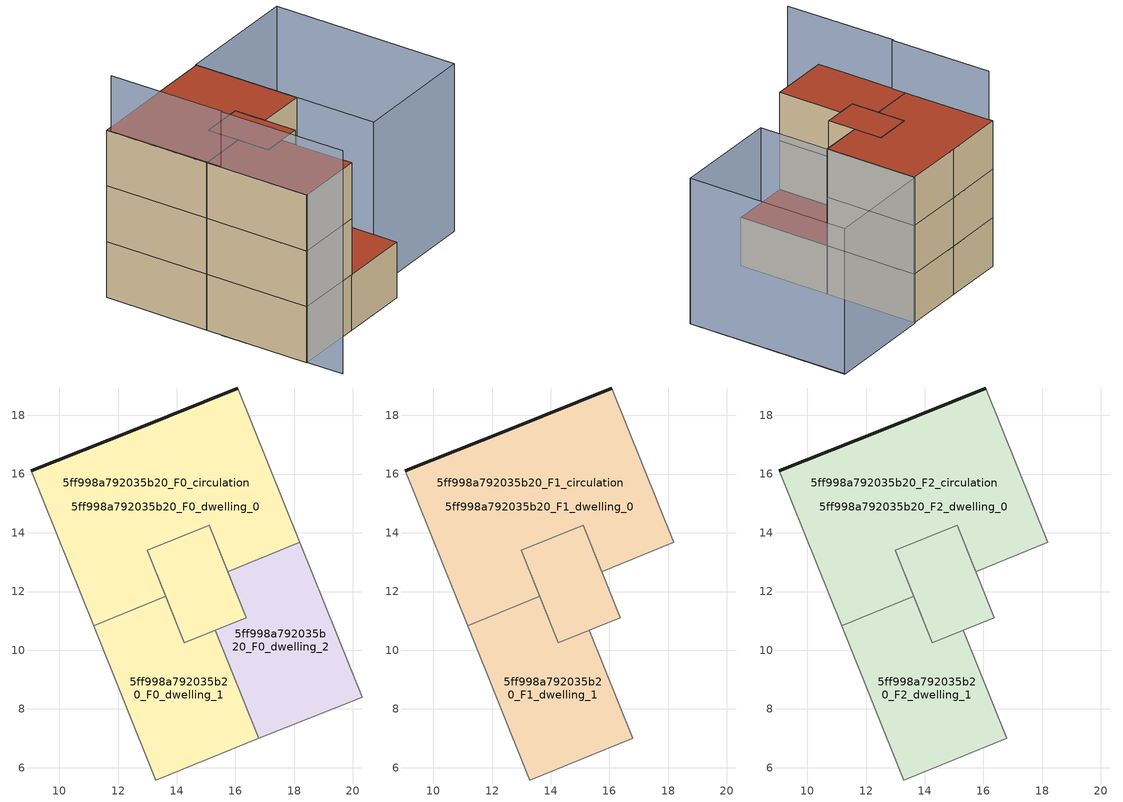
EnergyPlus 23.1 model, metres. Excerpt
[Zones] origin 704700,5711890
5ff998a792035b20_F0_dwelling_0
 floor ground (EU_floor_Construction): 16.08,18.93 18.2,13.67 15.74,12.68 15.1,14.26 12.99,13.41 13.63,11.83 11.17,10.84 9.05,16.11 12.56,17.52 z0; 15.1,14.26 16.37,11.1 14.26,10.25 13.63,11.83 12.99,13.41 14.05,13.83 z0
 wall outside (EU_wall_Construction): 16.08,18.93 12.56,17.52 9.05,16.11 z0:3
 wall adiabatic (EU_wall_Construction): 18.2,13.67 16.08,18.93 / 9.05,16.11 11.17,10.84 / 13.63,11.83 12.99,13.41 14.05,13.83 15.1,14.26 15.74,12.68 z0:3
 wall to 5ff998a792035b20_F0_dwelling_2 (EU_wall_Construction): 15.74,12.68 18.2,13.67 z0:3
 wall to 5ff998a792035b20_F0_dwelling_1 (EU_wall_Construction): 11.17,10.84 13.63,11.83 z0:3
5ff998a792035b20_F0_dwelling_1
 floor ground (EU_floor_Construction): 15.32,10.68 16.8,6.99 13.29,5.58 11.17,10.84 13.63,11.83 14.26,10.25 z0; 15.1,14.26 16.37,11.1 14.26,10.25 13.63,11.83 12.99,13.41 z0
 wall adiabatic (EU_wall_Construction): 11.17,10.84 13.29,5.58 16.8,6.99 / 15.32,10.68 14.26,10.25 13.63,11.83 z0:3
 wall to 5ff998a792035b20_F0_dwelling_2 (EU_wall_Construction): 16.8,6.99 15.32,10.68 z0:3
5ff998a792035b20_F0_dwelling_2
 floor ground (EU_floor_Construction): 18.2,13.67 20.31,8.41 16.8,6.99 15.32,10.68 16.37,11.1 15.74,12.68 z0
 wall adiabatic (EU_wall_Construction): 16.8,6.99 20.31,8.41 18.2,13.67 / 15.74,12.68 16.37,11.1 15.32,10.68 z0:3
 roof outside (EU_roof_Construction): 20.31,8.41 18.2,13.67 15.74,12.68 16.37,11.1 15.32,10.68 16.8,6.99 z3
5ff998a792035b20_F0_circulation
 floor ground (EU_floor_Construction): 16.08,18.93 18.2,13.67 15.74,12.68 15.1,14.26 12.99,13.41 13.63,11.83 11.17,10.84 9.05,16.11 12.56,17.52 z0; 15.1,14.26 16.37,11.1 14.26,10.25 13.63,11.83 12.99,13.41 14.05,13.83 z0; 15.32,10.68 16.8,6.99 13.29,5.58 11.17,10.84 13.63,11.83 14.26,10.25 z0
 wall adiabatic (EU_wall_Construction): 14.26,10.25 16.37,11.1 15.1,14.26 12.99,13.41 14.26,10.25 z0:3
5ff998a792035b20_F1_dwelling_0
 floor to 5ff998a792035b20_F0_dwelling_0 (EU_floor_Construction): 16.08,18.93 18.2,13.67 15.74,12.68 15.1,14.26 14.05,13.83 12.99,13.41 13.63,11.83 11.17,10.84 9.05,16.11 12.56,17.52 z3; 15.1,14.26 15.74,12.68 16.37,11.1 14.26,10.25 13.63,11.83 12.99,13.41 14.05,13.83 z3
 wall outside (EU_wall_Construction): 16.08,18.93 12.56,17.52 9.05,16.11 z3:6
 wall adiabatic (EU_wall_Construction): 9.05,16.11 11.17,10.84 / 13.63,11.83 12.99,13.41 14.05,13.83 15.1,14.26 15.74,12.68 18.2,13.67 16.08,18.93 z3:6
 wall to 5ff998a792035b20_F1_dwelling_1 (EU_wall_Construction): 11.17,10.84 13.63,11.83 z3:6
5ff998a792035b20_F1_dwelling_1
 floor to 5ff998a792035b20_F0_dwelling_1 (EU_floor_Construction): 15.32,10.68 16.8,6.99 13.29,5.58 11.17,10.84 13.63,11.83 14.26,10.25 z3; 15.1,14.26 16.37,11.1 15.32,10.68 14.26,10.25 13.63,11.83 12.99,13.41 z3
 wall adiabatic (EU_wall_Construction): 11.17,10.84 13.29,5.58 16.8,6.99 15.32,10.68 14.26,10.25 13.63,11.83 z3:6
5ff998a792035b20_F1_circulation
 floor outside (EU_floor_Construction): 15.32,10.68 16.8,6.99 13.29,5.58 11.17,10.84 13.63,11.83 14.26,10.25 z3
 floor to 5ff998a792035b20_F0_circulation (EU_floor_Construction): 16.08,18.93 18.2,13.67 15.74,12.68 15.1,14.26 12.99,13.41 13.63,11.83 11.17,10.84 9.05,16.11 12.56,17.52 z3; 15.1,14.26 16.37,11.1 14.26,10.25 13.63,11.83 12.99,13.41 14.05,13.83 z3
 wall adiabatic (EU_wall_Construction): 14.26,10.25 16.37,11.1 15.1,14.26 12.99,13.41 14.26,10.25 z3:6
5ff998a792035b20_F2_dwelling_0
 floor to 5ff998a792035b20_F1_dwelling_0 (EU_floor_Construction): 16.08,18.93 18.2,13.67 15.74,12.68 15.1,14.26 14.05,13.83 12.99,13.41 13.63,11.83 11.17,10.84 9.05,16.11 12.56,17.52 z6; 15.1,14.26 15.74,12.68 16.37,11.1 14.26,10.25 13.63,11.83 12.99,13.41 14.05,13.83 z6
 wall outside (EU_wall_Construction): 16.08,18.93 12.56,17.52 9.05,16.11 z6:9
 wall adiabatic (EU_wall_Construction): 9.05,16.11 11.17,10.84 / 13.63,11.83 12.99,13.41 14.05,13.83 15.1,14.26 15.74,12.68 18.2,13.67 16.08,18.93 z6:9
 wall to 5ff998a792035b20_F2_dwelling_1 (EU_wall_Construction): 11.17,10.84 13.63,11.83 z6:9
 roof outside (EU_roof_Construction): 16.37,11.1 15.1,14.26 14.05,13.83 12.99,13.41 13.63,11.83 14.26,10.25 z9; 18.2,13.67 16.08,18.93 12.56,17.52 9.05,16.11 11.17,10.84 13.63,11.83 12.99,13.41 15.1,14.26 15.74,12.68 z9
5ff998a792035b20_F2_dwelling_1
 floor to 5ff998a792035b20_F1_dwelling_1 (EU_floor_Construction): 15.32,10.68 16.8,6.99 13.29,5.58 11.17,10.84 13.63,11.83 14.26,10.25 z6; 15.1,14.26 16.37,11.1 15.32,10.68 14.26,10.25 13.63,11.83 12.99,13.41 z6
 wall adiabatic (EU_wall_Construction): 11.17,10.84 13.29,5.58 16.8,6.99 15.32,10.68 14.26,10.25 13.63,11.83 z6:9
 roof outside (EU_roof_Construction): 16.37,11.1 15.1,14.26 12.99,13.41 13.63,11.83 14.26,10.25 z9; 16.8,6.99 15.32,10.68 14.26,10.25 13.63,11.83 11.17,10.84 13.29,5.58 z9
5ff998a792035b20_F2_circulation
 floor outside (EU_floor_Construction): 15.32,10.68 16.8,6.99 13.29,5.58 11.17,10.84 13.63,11.83 14.26,10.25 z6
 floor to 5ff998a792035b20_F1_circulation (EU_floor_Construction): 16.08,18.93 18.2,13.67 15.74,12.68 15.1,14.26 12.99,13.41 13.63,11.83 11.17,10.84 9.05,16.11 12.56,17.52 z6; 15.1,14.26 16.37,11.1 14.26,10.25 13.63,11.83 12.99,13.41 14.05,13.83 z6
 wall adiabatic (EU_wall_Construction): 14.26,10.25 16.37,11.1 15.1,14.26 12.99,13.41 14.26,10.25 z6:9
 roof outside (EU_roof_Construction): 16.37,11.1 15.1,14.26 14.05,13.83 12.99,13.41 13.63,11.83 14.26,10.25 z9; 18.2,13.67 16.08,18.93 12.56,17.52 9.05,16.11 11.17,10.84 13.63,11.83 12.99,13.41 15.1,14.26 15.74,12.68 z9; 16.8,6.99 15.32,10.68 14.26,10.25 13.63,11.83 11.17,10.84 13.29,5.58 z9
shading: 11.46,10.07 14.06,3.74 / 9.15,15.88 11.53,10.1 z0:12; 19.85,9.68 16.09,19 / 16.09,19 22.43,21.55 / 22.43,21.55 26.19,12.23 / 26.19,12.23 19.85,9.68 / 26.19,12.23 22.43,21.55 z0:9
[Building]
EU S2 Campaign: North Axis=0; Terrain=City; Solar Distribution=FullExterior
[Site:Location]
London: Latitude=51.5; Longitude=-0.5; Time Zone=0; Elevation=25
[SizingPeriod:WeatherFileDays]
AnnualSizingPeriod: Begin Month=1; Begin Day of Month=1; End Month=12; End Day of Month=31; Day of Week for Start Day=Monday; Use Weather File Daylight Saving Period=No; Use Weather File Rain and Snow Indicators=No
[MATERIAL]
EU_InternalMass_Material: Roughness=MediumRough; Thickness=0.1; Conductivity=1; Density=1800; Specific Heat=900; Thermal Absorptance=0.9; Solar Absorptance=0.7; Visible Absorptance=0.7
[MATERIAL:NOMASS] Roughness=MediumRough; Thermal Absorptance=0.9; Solar Absorptance=0.7; Visible Absorptance=0.7
Name | Thermal Resistance
EU_wall_NoMass | 0.53138
EU_roof_NoMass | 2.54466
EU_floor_NoMass | 1.96308
[CONSTRUCTION]
EU_wall_Construction: EU_wall_NoMass
EU_roof_Construction: EU_roof_NoMass
EU_floor_Construction: EU_floor_NoMass
EU_InternalMass_Construction: EU_InternalMass_Material
[ZONE] Type=1; Multiplier=1; Ceiling Height=autocalculate; Floor Area=autocalculate; Part of Total Floor Area=Yes
Name | Volume
5ff998a792035b20_F0_dwelling_0; 5ff998a792035b20_F1_dwelling_0; 5ff998a792035b20_F2_dwelling_0 | 140.53
5ff998a792035b20_F0_dwelling_1 | 81.8687
5ff998a792035b20_F1_dwelling_1; 5ff998a792035b20_F2_dwelling_1 | 81.8679
5ff998a792035b20_F0_dwelling_2 | 58.6633
5ff998a792035b20_F0_circulation; 5ff998a792035b20_F1_circulation; 5ff998a792035b20_F2_circulation | 199.191
[INTERNALMASS] Construction=EU_InternalMass_Construction
Name | Zone or ZoneList | Surface Area
5ff998a792035b20_F0_dwelling_0_EU_InternalMass | 5ff998a792035b20_F0_dwelling_0 | 39.1078
5ff998a792035b20_F0_dwelling_1_EU_InternalMass | 5ff998a792035b20_F0_dwelling_1 | 19.5539
5ff998a792035b20_F0_dwelling_2_EU_InternalMass | 5ff998a792035b20_F0_dwelling_2 | 19.5539
5ff998a792035b20_F1_dwelling_0_EU_InternalMass | 5ff998a792035b20_F1_dwelling_0 | 39.1078
5ff998a792035b20_F1_dwelling_1_EU_InternalMass | 5ff998a792035b20_F1_dwelling_1 | 39.1078
5ff998a792035b20_F2_dwelling_0_EU_InternalMass | 5ff998a792035b20_F2_dwelling_0 | 39.1078
5ff998a792035b20_F2_dwelling_1_EU_InternalMass | 5ff998a792035b20_F2_dwelling_1 | 39.1078
[OTHEREQUIPMENT] Fuel Type=Electricity; Design Level Calculation Method=Watts/Area; Power per Zone Floor Area=1; Fraction Latent=0; Fraction Radiant=0; Fraction Lost=0; Carbon Dioxide Generation Rate=0; EndUse Subcategory=EU_Step8_InternalGains
Name | Zone or ZoneList or Space or SpaceList | Schedule
EU_Step8_InternalGain_5ff998a792035b20_F0_dwelling_0_f000 | 5ff998a792035b20_F0_dwelling_0 | EU_Step8_GainSchedule_5ff998a792035b20_F0_dwelling_0_f000
EU_Step8_InternalGain_5ff998a792035b20_F0_dwelling_1_f000 | 5ff998a792035b20_F0_dwelling_1 | EU_Step8_GainSchedule_5ff998a792035b20_F0_dwelling_1_f000
EU_Step8_InternalGain_5ff998a792035b20_F0_dwelling_2_f000 | 5ff998a792035b20_F0_dwelling_2 | EU_Step8_GainSchedule_5ff998a792035b20_F0_dwelling_2_f000
EU_Step8_InternalGain_5ff998a792035b20_F1_dwelling_0_f000 | 5ff998a792035b20_F1_dwelling_0 | EU_Step8_GainSchedule_5ff998a792035b20_F1_dwelling_0_f000
EU_Step8_InternalGain_5ff998a792035b20_F1_dwelling_1_f000 | 5ff998a792035b20_F1_dwelling_1 | EU_Step8_GainSchedule_5ff998a792035b20_F1_dwelling_1_f000
EU_Step8_InternalGain_5ff998a792035b20_F2_dwelling_0_f000 | 5ff998a792035b20_F2_dwelling_0 | EU_Step8_GainSchedule_5ff998a792035b20_F2_dwelling_0_f000
EU_Step8_InternalGain_5ff998a792035b20_F2_dwelling_1_f000 | 5ff998a792035b20_F2_dwelling_1 | EU_Step8_GainSchedule_5ff998a792035b20_F2_dwelling_1_f000
[ZONEINFILTRATION:DESIGNFLOWRATE] Schedule=EU_AlwaysOn; Design Flow Rate Calculation Method=Flow/Area; Flow Rate per Floor Area=0.0005; Constant Term Coefficient=1; Temperature Term Coefficient=0; Velocity Term Coefficient=0; Velocity Squared Term Coefficient=0
Name | Zone or ZoneList or Space or SpaceList
EU_Circulation_Infiltration_5ff998a792035b20_F0_circulation | 5ff998a792035b20_F0_circulation
EU_Circulation_Infiltration_5ff998a792035b20_F1_circulation | 5ff998a792035b20_F1_circulation
EU_Circulation_Infiltration_5ff998a792035b20_F2_circulation | 5ff998a792035b20_F2_circulation
[ZONEVENTILATION:DESIGNFLOWRATE] Schedule=EU_AlwaysOn; Design Flow Rate Calculation Method=AirChanges/Hour; Air Changes per Hour=0.463094; Ventilation Type=Natural; Fan Pressure Rise=0; Fan Total Efficiency=1; Constant Term Coefficient=1; Temperature Term Coefficient=0; Velocity Term Coefficient=0; Velocity Squared Term Coefficient=0; Minimum Indoor Temperature=-100; Maximum Indoor Temperature=100; Delta Temperature=-100; Minimum Outdoor Temperature=-100; Maximum Outdoor Temperature=100; Maximum Wind Speed=40
Name | Zone or ZoneList or Space or SpaceList
EU_ConstantAir_5ff998a792035b20_F0_dwelling_0 | 5ff998a792035b20_F0_dwelling_0
EU_ConstantAir_5ff998a792035b20_F0_dwelling_1 | 5ff998a792035b20_F0_dwelling_1
EU_ConstantAir_5ff998a792035b20_F0_dwelling_2 | 5ff998a792035b20_F0_dwelling_2
EU_ConstantAir_5ff998a792035b20_F1_dwelling_0 | 5ff998a792035b20_F1_dwelling_0
EU_ConstantAir_5ff998a792035b20_F1_dwelling_1 | 5ff998a792035b20_F1_dwelling_1
EU_ConstantAir_5ff998a792035b20_F2_dwelling_0 | 5ff998a792035b20_F2_dwelling_0
EU_ConstantAir_5ff998a792035b20_F2_dwelling_1 | 5ff998a792035b20_F2_dwelling_1
[HVACTEMPLATE:THERMOSTAT] Constant Heating Setpoint=20; Constant Cooling Setpoint=50
EU_HeatOnly_5ff998a792035b20_F0_dwelling_0; EU_HeatOnly_5ff998a792035b20_F0_dwelling_1; EU_HeatOnly_5ff998a792035b20_F0_dwelling_2; EU_HeatOnly_5ff998a792035b20_F1_dwelling_0; EU_HeatOnly_5ff998a792035b20_F1_dwelling_1; EU_HeatOnly_5ff998a792035b20_F2_dwelling_0; EU_HeatOnly_5ff998a792035b20_F2_dwelling_1
[HVACTEMPLATE:ZONE:IDEALLOADSAIRSYSTEM] System Availability Schedule=EU_AlwaysOn; Maximum Heating Supply Air Temperature=50; Minimum Cooling Supply Air Temperature=13; Maximum Heating Supply Air Humidity Ratio=0.0156; Minimum Cooling Supply Air Humidity Ratio=0.0077; Heating Limit=NoLimit; Cooling Limit=NoLimit; Heating Availability Schedule=EU_AlwaysOn; Cooling Availability Schedule=EU_CoolingOff; Dehumidification Control Type=ConstantSensibleHeatRatio; Cooling Sensible Heat Ratio=0.7; Dehumidification Setpoint=60; Humidification Control Type=None; Humidification Setpoint=30; Outdoor Air Method=None; Outdoor Air Flow Rate per Person=0.00944; Outdoor Air Flow Rate per Zone Floor Area=0; Outdoor Air Flow Rate per Zone=0; Demand Controlled Ventilation Type=None; Outdoor Air Economizer Type=NoEconomizer; Heat Recovery Type=None; Sensible Heat Recovery Effectiveness=0.7; Latent Heat Recovery Effectiveness=0.65
Name | Template Thermostat
5ff998a792035b20_F0_dwelling_0 | EU_HeatOnly_5ff998a792035b20_F0_dwelling_0
5ff998a792035b20_F0_dwelling_1 | EU_HeatOnly_5ff998a792035b20_F0_dwelling_1
5ff998a792035b20_F0_dwelling_2 | EU_HeatOnly_5ff998a792035b20_F0_dwelling_2
5ff998a792035b20_F1_dwelling_0 | EU_HeatOnly_5ff998a792035b20_F1_dwelling_0
5ff998a792035b20_F1_dwelling_1 | EU_HeatOnly_5ff998a792035b20_F1_dwelling_1
5ff998a792035b20_F2_dwelling_0 | EU_HeatOnly_5ff998a792035b20_F2_dwelling_0
5ff998a792035b20_F2_dwelling_1 | EU_HeatOnly_5ff998a792035b20_F2_dwelling_1
[SIZING:ZONE] Zone Cooling Design Supply Air Temperature Input Method=SupplyAirTemperature; Zone Cooling Design Supply Air Temperature=13; Zone Heating Design Supply Air Temperature Input Method=SupplyAirTemperature; Zone Heating Design Supply Air Temperature=50; Zone Cooling Design Supply Air Humidity Ratio=0.008; Zone Heating Design Supply Air Humidity Ratio=0.008; Cooling Design Air Flow Method=DesignDay; Cooling Design Air Flow Rate=0; Cooling Minimum Air Flow per Zone Floor Area=0.000762; Cooling Minimum Air Flow=0; Cooling Minimum Air Flow Fraction=0.2; Heating Design Air Flow Method=DesignDay; Heating Design Air Flow Rate=0; Heating Maximum Air Flow per Zone Floor Area=0.002032; Heating Maximum Air Flow=0.141576; Heating Maximum Air Flow Fraction=0.3; Account for Dedicated Outdoor Air System=No; Dedicated Outdoor Air System Control Strategy=NeutralSupplyAir; Dedicated Outdoor Air Low Setpoint Temperature for Design=autosize; Dedicated Outdoor Air High Setpoint Temperature for Design=autosize; Zone Load Sizing Method=Sensible Load Only No Latent Load; Zone Latent Cooling Design Supply Air Humidity Ratio Input Method=HumidityRatioDifference; Zone Cooling Design Supply Air Humidity Ratio Difference=0.005; Zone Latent Heating Design Supply Air Humidity Ratio Input Method=HumidityRatioDifference; Zone Humidification Design Supply Air Humidity Ratio Difference=0.005
5ff998a792035b20_F0_dwelling_0; 5ff998a792035b20_F0_dwelling_1; 5ff998a792035b20_F0_dwelling_2; 5ff998a792035b20_F1_dwelling_0; 5ff998a792035b20_F1_dwelling_1; 5ff998a792035b20_F2_dwelling_0; 5ff998a792035b20_F2_dwelling_1
[SCHEDULE:CONSTANT]
Name | Hourly Value
EU_AlwaysOn | 1
EU_CoolingOff | 0
[SCHEDULE:FILE] Column Number=1; Rows to Skip at Top=0; Number of Hours of Data=8760; Column Separator=Comma; Interpolate to Timestep=No; Minutes per Item=60; Adjust Schedule for Daylight Savings=Yes
Name | File
EU_Step8_GainSchedule_5ff998a792035b20_F0_dwelling_0_f000 | ../../schedules/5ff998a792035b20/5ff998a792035b20_F0_dwelling_0_f000_gain.csv
EU_Step8_GainSchedule_5ff998a792035b20_F0_dwelling_1_f000 | ../../schedules/5ff998a792035b20/5ff998a792035b20_F0_dwelling_1_f000_gain.csv
EU_Step8_GainSchedule_5ff998a792035b20_F0_dwelling_2_f000 | ../../schedules/5ff998a792035b20/5ff998a792035b20_F0_dwelling_2_f000_gain.csv
EU_Step8_GainSchedule_5ff998a792035b20_F1_dwelling_0_f000 | ../../schedules/5ff998a792035b20/5ff998a792035b20_F1_dwelling_0_f000_gain.csv
EU_Step8_GainSchedule_5ff998a792035b20_F1_dwelling_1_f000 | ../../schedules/5ff998a792035b20/5ff998a792035b20_F1_dwelling_1_f000_gain.csv
EU_Step8_GainSchedule_5ff998a792035b20_F2_dwelling_0_f000 | ../../schedules/5ff998a792035b20/5ff998a792035b20_F2_dwelling_0_f000_gain.csv
EU_Step8_GainSchedule_5ff998a792035b20_F2_dwelling_1_f000 | ../../schedules/5ff998a792035b20/5ff998a792035b20_F2_dwelling_1_f000_gain.csv
